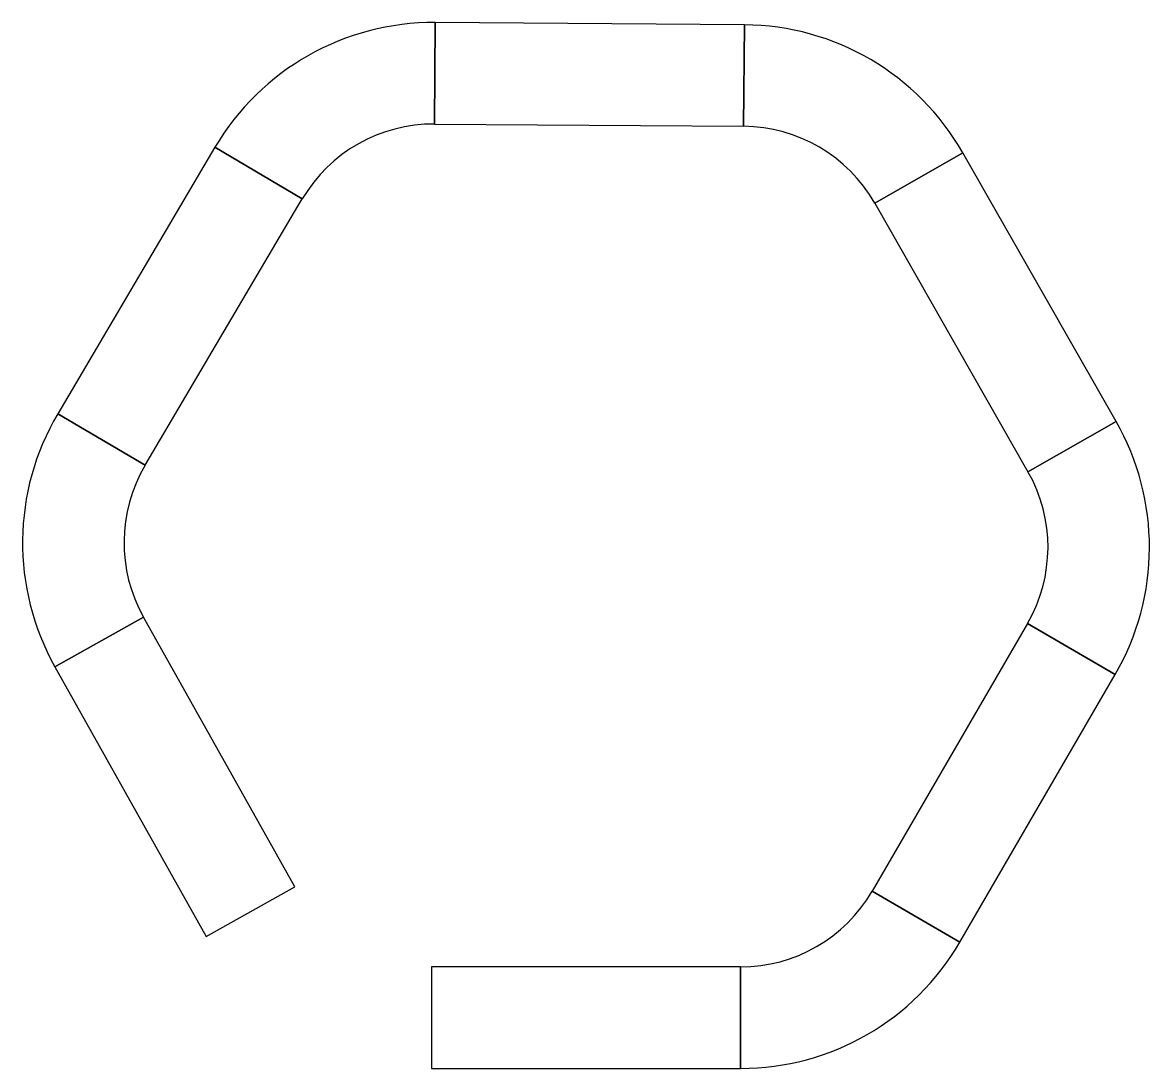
# Model space of a CAD drawing. Header units: metres. Extents: x -116 to 296, y 0 to 1086.
# Drawn here: x -40.3 to 70.8, y 0 to 103 of the extents above.
import ezdxf

# ---------------------------------------------------------------- set-up
doc = ezdxf.new("R2010")
doc.units = ezdxf.units.M

msp = doc.modelspace()

# ---------------------------------------------------------------- linework, layer by layer
at = {"layer": 'PARAMETRIX'}
for p, q in [((0.3752, 103.0417), (0.3023, 93.0419)), ((0.3023, 93.0419), (0.3752, 103.0417)), ((30.8491, 102.8198), (0.3752, 103.0417)), ((30.8491, 102.8198), (30.7763, 92.82)), ((30.7763, 92.82), (30.8491, 102.8198)), ((0.3023, 93.0419), (30.7763, 92.82)), ((-21.3351, 90.7519), (-36.828, 64.5092)), ((-21.3351, 90.7519), (-12.7238, 85.6681)), ((-12.7238, 85.6681), (-21.3351, 90.7519)), ((52.3781, 90.2152), (43.6937, 85.2573)), ((43.6937, 85.2573), (52.3781, 90.2152)), ((67.4872, 63.7496), (52.3781, 90.2152)), ((-28.2167, 59.4253), (-12.7238, 85.6681)), ((43.6937, 85.2573), (58.8028, 58.7917)), ((-36.828, 64.5092), (-28.2167, 59.4253)), ((-28.2167, 59.4253), (-36.828, 64.5092)), ((67.4872, 63.7496), (58.8028, 58.7917)), ((58.8028, 58.7917), (67.4872, 63.7496)), ((-37.1005, 39.5632), (-28.3802, 44.4578)), ((-28.3802, 44.4578), (-37.1005, 39.5632)), ((-13.4642, 17.8829), (-28.3802, 44.4578)), ((58.7483, 43.8233), (43.4469, 17.4685)), ((67.3964, 38.8023), (58.7483, 43.8233)), ((58.7483, 43.8233), (67.3964, 38.8023)), ((-37.1005, 39.5632), (-22.1845, 12.9884)), ((52.095, 12.4475), (67.3964, 38.8023)), ((-22.1845, 12.9884), (-13.4642, 17.8829)), ((52.095, 12.4475), (43.4469, 17.4685)), ((43.4469, 17.4685), (52.095, 12.4475)), ((30.4748, 10), (0, 10)), ((0, 10), (0, 0)), ((30.4748, 0), (30.4748, 10)), ((30.4748, 10), (30.4748, 0)), ((0, 0), (30.4748, 0))]:
    msp.add_line(p, q, dxfattribs=at)
for centre, radius, start, end in [((0.1931, 78.0423), 25, 89.5828, 149.4437), ((30.6671, 77.8204), 25, 29.7219, 89.5828), ((0.1931, 78.0423), 15, 89.5828, 149.4437), ((30.6671, 77.8204), 15, 29.7219, 89.5828), ((-15.2998, 51.7996), 25, 149.4437, 209.3047), ((45.7761, 51.3549), 25, 329.8609, 29.7219), ((-15.2998, 51.7996), 15, 149.4437, 209.3047), ((45.7761, 51.3549), 15, 329.8609, 29.7219), ((30.4748, 25), 15, 270, 329.8609), ((30.4748, 25), 25, 270, 329.8609)]:
    msp.add_arc(centre, radius, start, end, dxfattribs=at)

doc.saveas('drawing.dxf')
